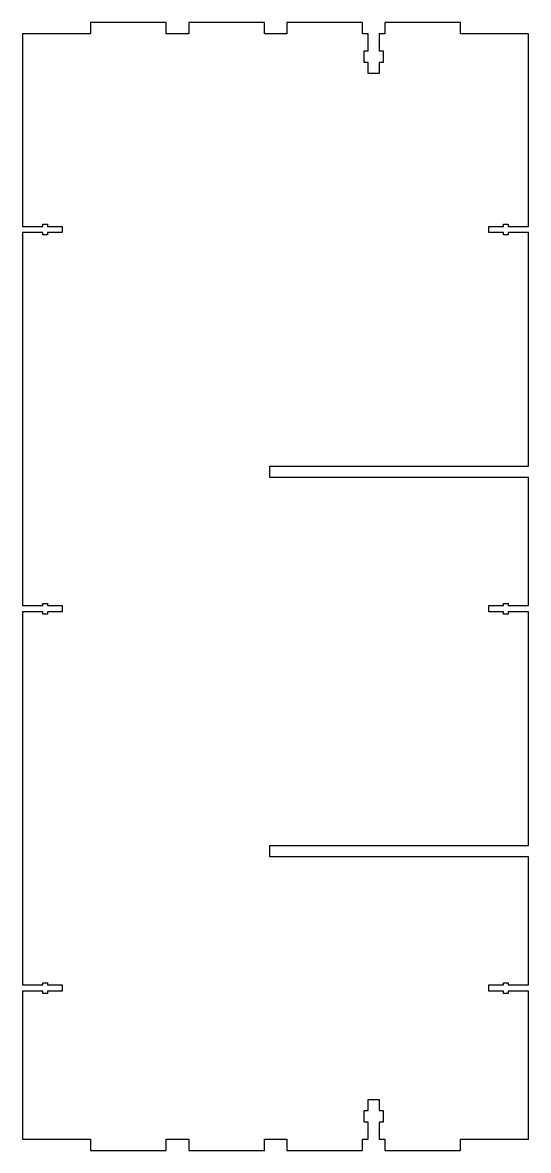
# Model space of a CAD drawing. Header units: millimetres. Extents: x 628 to 897, y 464 to 1061.
import ezdxf

# ---------------------------------------------------------------- set-up
doc = ezdxf.new("R2010")
doc.units = ezdxf.units.MM
doc.layers.add('Боковая перегородка', color=7, linetype='Continuous', lineweight=30)

msp = doc.modelspace()

# ---------------------------------------------------------------- linework, layer by layer
at = {"layer": 'Боковая перегородка', "color": 7, "lineweight": 30, "true_color": 0xffffff}
msp.add_lwpolyline([(628.45, 469.65), (664.525, 469.65), (664.525, 469.65), (664.525, 463.65), (664.525, 463.65), (704.625, 463.65), (704.625, 463.65), (704.625, 469.65), (704.625, 469.65), (716.5, 469.65), (716.5, 469.65), (716.5, 463.65), (716.5, 463.65), (756.6, 463.65), (756.6, 463.65), (756.6, 469.65), (756.6, 469.65), (768.475, 469.65), (768.475, 469.65), (768.475, 463.65), (768.475, 463.65), (808.575, 463.65), (808.575, 463.65), (808.575, 469.65), (808.575, 469.65), (811.5625, 469.65), (811.5625, 469.65), (811.5625, 478.65), (811.5625, 478.65), (809.4125, 478.65), (809.4125, 478.65), (809.4125, 484.75), (809.4125, 484.75), (811.5625, 484.75), (811.5625, 484.75), (811.5625, 490.65), (811.5625, 490.65), (817.4625, 490.65), (817.4625, 490.65), (817.4625, 484.75), (817.4625, 484.75), (819.6125, 484.75), (819.6125, 484.75), (819.6125, 478.65), (819.6125, 478.65), (817.4625, 478.65), (817.4625, 478.65), (817.4625, 469.65), (817.4625, 469.65), (820.45, 469.65), (820.45, 469.65), (820.45, 463.65), (820.45, 463.65), (860.55, 463.65), (860.55, 463.65), (860.55, 469.65), (860.55, 469.65), (896.55, 469.65), (896.55, 469.65), (896.55, 548.05), (896.55, 548.05), (885.75, 548.05), (885.75, 548.05), (885.75, 546.85), (885.75, 546.85), (883.25, 546.85), (883.25, 546.85), (883.25, 548.05), (883.25, 548.05), (875.55, 548.05), (875.55, 548.05), (875.55, 551.35), (875.55, 551.35), (883.25, 551.35), (883.25, 551.35), (883.25, 552.55), (883.25, 552.55), (885.75, 552.55), (885.75, 552.55), (885.75, 551.35), (885.75, 551.35), (896.55, 551.35), (896.55, 551.35), (896.55, 619.275), (896.55, 619.275), (759.475, 619.275), (759.475, 619.275), (759.475, 625.325), (759.475, 625.325), (896.55, 625.325), (896.55, 625.325), (896.55, 749.05), (896.55, 749.05), (885.75, 749.05), (885.75, 749.05), (885.75, 747.85), (885.75, 747.85), (883.25, 747.85), (883.25, 747.85), (883.25, 749.05), (883.25, 749.05), (875.55, 749.05), (875.55, 749.05), (875.55, 752.35), (875.55, 752.35), (883.25, 752.35), (883.25, 752.35), (883.25, 753.55), (883.25, 753.55), (885.75, 753.55), (885.75, 753.55), (885.75, 752.35), (885.75, 752.35), (896.55, 752.35), (896.55, 752.35), (896.55, 820.275), (896.55, 820.275), (759.475, 820.275), (759.475, 820.275), (759.475, 826.325), (759.475, 826.325), (896.55, 826.325), (896.55, 826.325), (896.55, 950.05), (896.55, 950.05), (885.75, 950.05), (885.75, 950.05), (885.75, 948.85), (885.75, 948.85), (883.25, 948.85), (883.25, 948.85), (883.25, 950.05), (883.25, 950.05), (875.55, 950.05), (875.55, 950.05), (875.55, 953.35), (875.55, 953.35), (883.25, 953.35), (883.25, 953.35), (883.25, 954.55), (883.25, 954.55), (885.75, 954.55), (885.75, 954.55), (885.75, 953.35), (885.75, 953.35), (896.55, 953.35), (896.55, 953.35), (896.55, 1055.35), (896.55, 1055.35), (860.55, 1055.35), (860.55, 1055.35), (860.55, 1061.35), (860.55, 1061.35), (820.45, 1061.35), (820.45, 1061.35), (820.45, 1055.35), (820.45, 1055.35), (817.4625, 1055.35), (817.4625, 1055.35), (817.4625, 1046.35), (817.4625, 1046.35), (819.6125, 1046.35), (819.6125, 1046.35), (819.6125, 1040.25), (819.6125, 1040.25), (817.4625, 1040.25), (817.4625, 1040.25), (817.4625, 1034.35), (817.4625, 1034.35), (811.5625, 1034.35), (811.5625, 1034.35), (811.5625, 1040.25), (811.5625, 1040.25), (809.4125, 1040.25), (809.4125, 1040.25), (809.4125, 1046.35), (809.4125, 1046.35), (811.5625, 1046.35), (811.5625, 1046.35), (811.5625, 1055.35), (811.5625, 1055.35), (808.575, 1055.35), (808.575, 1055.35), (808.575, 1061.35), (808.575, 1061.35), (768.475, 1061.35), (768.475, 1061.35), (768.475, 1055.35), (768.475, 1055.35), (756.6, 1055.35), (756.6, 1055.35), (756.6, 1061.35), (756.6, 1061.35), (716.5, 1061.35), (716.5, 1061.35), (716.5, 1055.35), (716.5, 1055.35), (704.625, 1055.35), (704.625, 1055.35), (704.625, 1061.35), (704.625, 1061.35), (664.525, 1061.35), (664.525, 1061.35), (664.525, 1055.35), (664.525, 1055.35), (628.45, 1055.35), (628.45, 1055.35), (628.45, 953.35), (628.45, 953.35), (639.25, 953.35), (639.25, 953.35), (639.25, 954.55), (639.25, 954.55), (641.75, 954.55), (641.75, 954.55), (641.75, 953.35), (641.75, 953.35), (649.45, 953.35), (649.45, 953.35), (649.45, 950.05), (649.45, 950.05), (641.75, 950.05), (641.75, 950.05), (641.75, 948.85), (641.75, 948.85), (639.25, 948.85), (639.25, 948.85), (639.25, 950.05), (639.25, 950.05), (628.45, 950.05), (628.45, 950.05), (628.45, 752.35), (628.45, 752.35), (639.25, 752.35), (639.25, 752.35), (639.25, 753.55), (639.25, 753.55), (641.75, 753.55), (641.75, 753.55), (641.75, 752.35), (641.75, 752.35), (649.45, 752.35), (649.45, 752.35), (649.45, 749.05), (649.45, 749.05), (641.75, 749.05), (641.75, 749.05), (641.75, 747.85), (641.75, 747.85), (639.25, 747.85), (639.25, 747.85), (639.25, 749.05), (639.25, 749.05), (628.45, 749.05), (628.45, 749.05), (628.45, 551.35), (628.45, 551.35), (639.25, 551.35), (639.25, 551.35), (639.25, 552.55), (639.25, 552.55), (641.75, 552.55), (641.75, 552.55), (641.75, 551.35), (641.75, 551.35), (649.45, 551.35), (649.45, 551.35), (649.45, 548.05), (649.45, 548.05), (641.75, 548.05), (641.75, 548.05), (641.75, 546.85), (641.75, 546.85), (639.25, 546.85), (639.25, 546.85), (639.25, 548.05), (639.25, 548.05), (628.45, 548.05), (628.45, 548.05), (628.45, 469.65)], dxfattribs=at)

doc.saveas('drawing.dxf')
